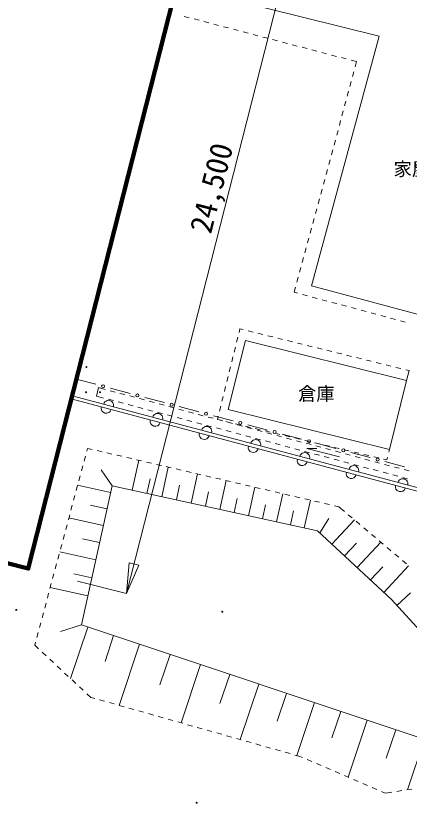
# Model space of a CAD drawing. Units: millimetres on the paper, with parts at other scales. Extents: x -4217 to 649, y -3995 to 278.
# Drawn here: x 122.7 to 161.5, y -139.7 to -62.1 of the extents above; entities that cross this region are included whole.
import ezdxf
from ezdxf.enums import TextEntityAlignment as Align

# ---------------------------------------------------------------- set-up
doc = ezdxf.new("R2010")
doc.units = ezdxf.units.MM
for name, color, linetype, lineweight in [('0-0_S-TTL', 4, 'Continuous', 18), ('0-1_S-BGD', 134, 'Continuous', 18), ('0-9_標高点', 134, 'Continuous', 18), ('0-F_S-BGD', 134, 'Continuous', 18), ('1-0_S-BGD', 134, 'Continuous', 18), ('1-1_S-BGD', 134, 'Continuous', 18)]:
    doc.layers.add(name, color=color, linetype=linetype, lineweight=lineweight)
doc.styles.add('ＭＳ ゴシック', font='')
doc.styles.get('ＭＳ ゴシック').set_extended_font_data('MS Gothic')

msp = doc.modelspace()

# ---------------------------------------------------------------- linework, layer by layer
at = {"layer": '0-0_S-TTL'}
for p in [(153.764, -39.914), (128.802, -117.833)]:
    msp.add_line(p, (133.647, -119.065), dxfattribs=at)
msp.add_lwpolyline([(133.647, -119.065), (134.871, -116.28), (133.902, -116.034)], close=True, dxfattribs=at)
at = {"layer": '0-1_S-BGD'}
for p, q in [((151.879, -88.708), (164.135, -92.027)), ((145.352, -94.126), (143.672, -100.921)), ((145.352, -94.126), (161.241, -98.052)), ((159.561, -104.848), (161.241, -98.052)), ((130.889, -98.758), (130.679, -99.598)), ((143.672, -100.921), (159.561, -104.848)), ((134.193, -108.883), (134.84, -105.92)), ((132.216, -108.451), (131.16, -106.854)), ((137.116, -109.522), (137.755, -106.599)), ((135.654, -109.203), (135.974, -107.741)), ((140.001, -110.153), (140.631, -107.268)), ((142.847, -110.775), (143.469, -107.929)), ((132.073, -109.102), (128.827, -108.388)), ((138.558, -109.838), (138.874, -108.395)), ((145.655, -111.389), (146.269, -108.581)), ((141.424, -110.464), (141.735, -109.041)), ((148.426, -111.995), (149.031, -109.224)), ((144.251, -111.082), (144.558, -109.678)), ((151.159, -112.592), (151.757, -109.858)), ((131.715, -110.725), (130.093, -110.368)), ((147.04, -111.692), (147.343, -110.306)), ((149.792, -112.293), (150.091, -110.926)), ((131.358, -112.348), (127.966, -111.601)), ((152.68, -113.077), (153.578, -111.667)), ((153.874, -114.186), (156.092, -111.797)), ((130.985, -114.044), (129.289, -113.671)), ((155.126, -115.348), (156.289, -114.096)), ((156.378, -116.511), (158.703, -114.007)), ((130.612, -115.74), (127.066, -114.96)), ((157.691, -117.73), (158.91, -116.417)), ((159.003, -118.949), (161.441, -116.324)), ((130.222, -117.513), (128.449, -117.123)), ((129.832, -119.286), (126.125, -118.471)), ((160.289, -120.232), (161.632, -119.007)), ((129.199, -122.161), (127.135, -122.807)), ((129.831, -122.372), (128.134, -127.456)), ((132.373, -123.221), (131.525, -125.763)), ((134.915, -124.069), (132.905, -130.092)), ((137.927, -125.075), (136.921, -128.086)), ((140.938, -126.08), (139.021, -131.82)), ((143.807, -127.038), (142.849, -129.908)), ((146.677, -127.996), (144.851, -133.467)), ((149.413, -128.909), (148.5, -131.644)), ((152.148, -129.822), (150.407, -135.037)), ((154.755, -130.693), (153.885, -133.3)), ((157.362, -131.563), (155.485, -137.187)), ((160.174, -132.502), (159.236, -135.314)), ((162.986, -133.441), (161.327, -138.412))]:
    msp.add_line(p, q, dxfattribs=at)
at = {"layer": '0-1_S-BGD', "color": 171, "lineweight": 100}
msp.add_lwpolyline([(-19.807, -80.062), (-17.344, -70.371), (-94.879, -50.664), (-80.509, 5.872), (-44.919, 10.583), (144.072, -37.451), (123.956, -116.601)], close=True, dxfattribs=at)
at = {"layer": '0-1_S-BGD'}
for points in [[(139.852, -59.424), (158.54, -64.113), (151.879, -88.708)], [(154.636, -105.585), (151.404, -104.772), (152.385, -104.771)]]:
    msp.add_lwpolyline(points, dxfattribs=at)
msp.add_lwpolyline([(132.216, -108.451), (129.199, -122.161), (164.346, -133.894), (166.109, -126.611), (159.759, -119.651), (152.466, -112.878)], close=True, dxfattribs=at)
at = {"layer": '0-9_標高点'}
for centre, radius in [((129.692, -96.738), 0.05), ((129.662, -99.221), 0.05), ((129.662, -99.221), 0.0333), ((131.042, -99.221), 0.05), ((131.042, -99.221), 0.0333), ((122.786, -120.681), 0.05), ((122.786, -120.681), 0.0333), ((143.082, -120.861), 0.05), ((143.082, -120.861), 0.0333), ((140.552, -139.698), 0.05), ((140.552, -139.698), 0.0333)]:
    msp.add_circle(centre, radius, dxfattribs=at)
at = {"layer": '0-F_S-BGD'}
for p, q in [((178.871, -113.386), (128.205, -99.88)), ((179.272, -113.148), (128.288, -99.557))]:
    msp.add_line(p, q, dxfattribs=at)
for centre, start, end in [((131.875, -100.513), 345.07396, 165.07396), ((131.636, -100.794), 165.07396, 345.07396), ((136.706, -101.801), 345.07396, 165.07396), ((136.467, -102.082), 165.07396, 345.07396), ((141.298, -103.37), 165.07396, 345.07396), ((141.537, -103.089), 345.07396, 165.07396), ((146.369, -104.377), 345.07396, 165.07396), ((146.13, -104.658), 165.07396, 345.07396), ((151.2, -105.665), 345.07396, 165.07396), ((150.961, -105.946), 165.07396, 345.07396), ((155.792, -107.234), 165.07396, 345.07396), ((156.031, -106.952), 345.07396, 165.07396), ((160.863, -108.24), 345.07396, 165.07396), ((160.624, -108.522), 165.07396, 345.07396)]:
    msp.add_arc(centre, 0.5, start, end, dxfattribs=at)
at = {"layer": '1-0_S-BGD'}
for p, q in [((130.609, -98.435), (128.822, -97.958)), ((133.99, -99.338), (132.058, -98.822)), ((137.372, -100.241), (135.44, -99.725)), ((140.753, -101.144), (138.821, -100.628)), ((144.135, -102.047), (142.203, -101.531)), ((147.517, -102.95), (145.584, -102.434)), ((150.898, -103.853), (148.966, -103.337)), ((154.28, -104.756), (152.347, -104.24)), ((157.661, -105.659), (155.729, -105.143)), ((161.043, -106.562), (159.11, -106.046))]:
    msp.add_line(p, q, dxfattribs=at)
for centre in [(131.334, -98.628), (134.715, -99.531), (138.097, -100.434), (141.478, -101.337), (144.86, -102.24), (148.241, -103.143), (151.623, -104.046), (155.004, -104.949), (158.386, -105.852)]:
    msp.add_circle(centre, 0.15, dxfattribs=at)
at = {"layer": '1-1_S-BGD'}
for p, q in [((139.336, -62.15), (139.819, -62.277)), ((140.303, -62.404), (140.786, -62.531)), ((141.27, -62.658), (141.754, -62.785)), ((142.237, -62.913), (142.721, -63.04)), ((143.204, -63.167), (143.688, -63.294)), ((144.171, -63.421), (144.655, -63.548)), ((145.139, -63.675), (145.622, -63.802)), ((146.106, -63.929), (146.589, -64.056)), ((147.073, -64.183), (147.557, -64.311)), ((148.04, -64.438), (148.524, -64.565)), ((149.007, -64.692), (149.491, -64.819)), ((149.974, -64.946), (150.458, -65.073)), ((150.942, -65.2), (151.425, -65.327)), ((151.909, -65.454), (152.392, -65.581)), ((152.876, -65.709), (153.359, -65.836)), ((153.843, -65.963), (154.327, -66.09)), ((154.81, -66.217), (155.294, -66.344)), ((155.777, -66.471), (156.317, -66.613)), ((156.18, -67.12), (156.317, -66.613)), ((155.918, -68.085), (156.049, -67.602)), ((155.657, -69.05), (155.788, -68.568)), ((155.396, -70.015), (155.526, -69.533)), ((155.134, -70.981), (155.265, -70.498)), ((154.873, -71.946), (155.004, -71.463)), ((154.612, -72.911), (154.742, -72.428)), ((154.35, -73.876), (154.481, -73.394)), ((154.089, -74.842), (154.22, -74.359)), ((153.828, -75.807), (153.958, -75.324)), ((153.566, -76.772), (153.697, -76.289)), ((153.305, -77.737), (153.436, -77.255)), ((153.044, -78.703), (153.174, -78.22)), ((152.782, -79.668), (152.913, -79.185)), ((152.521, -80.633), (152.652, -80.15)), ((152.26, -81.598), (152.39, -81.116)), ((151.998, -82.564), (152.129, -82.081)), ((151.737, -83.529), (151.868, -83.046)), ((151.476, -84.494), (151.606, -84.011)), ((151.214, -85.459), (151.345, -84.977)), ((150.953, -86.425), (151.084, -85.942)), ((150.692, -87.39), (150.822, -86.907)), ((150.43, -88.355), (150.561, -87.872)), ((150.162, -89.344), (150.3, -88.838)), ((150.162, -89.344), (150.493, -89.434)), ((150.976, -89.565), (151.459, -89.695)), ((151.941, -89.826), (152.424, -89.957)), ((152.907, -90.087), (153.389, -90.218)), ((153.872, -90.349), (154.354, -90.479)), ((154.837, -90.61), (155.32, -90.741)), ((155.802, -90.871), (156.285, -91.002)), ((156.768, -91.133), (157.25, -91.263)), ((157.733, -91.394), (158.215, -91.525)), ((158.698, -91.655), (159.181, -91.786)), ((159.663, -91.917), (160.146, -92.047)), ((160.629, -92.178), (161.111, -92.309)), ((144.727, -93.309), (144.813, -92.962)), ((144.813, -92.962), (145.138, -93.043)), ((145.623, -93.162), (146.109, -93.282)), ((144.488, -94.28), (144.607, -93.795)), ((146.594, -93.402), (147.079, -93.522)), ((147.565, -93.642), (148.05, -93.762)), ((148.536, -93.882), (149.021, -94.002)), ((149.506, -94.122), (149.992, -94.242)), ((150.477, -94.362), (150.963, -94.482)), ((151.448, -94.602), (151.933, -94.722)), ((144.248, -95.251), (144.368, -94.765)), ((152.419, -94.842), (152.904, -94.962)), ((153.39, -95.082), (153.875, -95.202)), ((154.36, -95.322), (154.846, -95.442)), ((144.008, -96.222), (144.128, -95.736)), ((155.331, -95.562), (155.817, -95.682)), ((156.302, -95.802), (156.787, -95.921)), ((157.273, -96.041), (157.758, -96.161)), ((158.244, -96.281), (158.729, -96.401)), ((143.768, -97.192), (143.888, -96.707)), ((159.214, -96.521), (159.7, -96.641)), ((160.185, -96.761), (160.67, -96.881)), ((161.156, -97.001), (161.481, -97.081)), ((143.528, -98.163), (143.648, -97.678)), ((161.481, -97.081), (161.241, -98.052)), ((130.889, -98.758), (131.543, -98.933)), ((132.025, -99.063), (132.508, -99.193)), ((132.991, -99.323), (133.474, -99.452)), ((143.288, -99.134), (143.408, -98.649)), ((131.383, -99.785), (130.679, -99.598)), ((132.349, -100.042), (131.866, -99.913)), ((133.316, -100.299), (132.833, -100.17)), ((133.957, -99.582), (134.44, -99.712)), ((134.923, -99.842), (135.405, -99.971)), ((135.888, -100.101), (136.371, -100.231)), ((143.048, -100.105), (143.168, -99.619)), ((134.282, -100.555), (133.799, -100.427)), ((135.249, -100.812), (134.766, -100.684)), ((136.215, -101.069), (135.732, -100.941)), ((136.854, -100.361), (137.337, -100.49)), ((137.82, -100.62), (138.303, -100.75)), ((138.786, -100.88), (139.268, -101.009)), ((142.808, -101.075), (142.928, -100.59)), ((137.182, -101.326), (136.698, -101.198)), ((138.148, -101.583), (137.665, -101.455)), ((139.115, -101.84), (138.631, -101.711)), ((139.751, -101.139), (140.234, -101.269)), ((140.717, -101.399), (141.2, -101.528)), ((141.683, -101.658), (142.166, -101.788)), ((142.602, -101.908), (142.688, -101.561)), ((140.081, -102.097), (139.598, -101.968)), ((141.047, -102.354), (140.564, -102.225)), ((142.014, -102.611), (141.531, -102.482)), ((142.602, -101.908), (142.928, -101.985)), ((142.649, -101.918), (143.131, -102.047)), ((143.414, -102.101), (143.901, -102.218)), ((143.614, -102.177), (144.097, -102.307)), ((144.387, -102.334), (144.873, -102.45)), ((144.58, -102.437), (145.063, -102.567)), ((142.98, -102.867), (142.497, -102.739)), ((143.947, -103.124), (143.464, -102.996)), ((144.913, -103.381), (144.43, -103.253)), ((145.36, -102.566), (145.846, -102.682)), ((145.546, -102.696), (146.029, -102.826)), ((146.332, -102.798), (146.819, -102.914)), ((146.511, -102.956), (146.994, -103.086)), ((147.305, -103.03), (147.791, -103.146)), ((147.477, -103.215), (147.96, -103.345)), ((148.278, -103.262), (148.764, -103.378)), ((145.88, -103.638), (145.396, -103.51)), ((146.846, -103.895), (146.363, -103.767)), ((147.813, -104.152), (147.329, -104.023)), ((148.443, -103.475), (148.926, -103.605)), ((149.25, -103.494), (149.737, -103.61)), ((149.409, -103.734), (149.892, -103.864)), ((150.223, -103.726), (150.709, -103.842)), ((150.374, -103.994), (150.857, -104.124)), ((151.196, -103.958), (151.682, -104.075)), ((129.802, -104.748), (129.725, -105.038)), ((130.258, -104.854), (129.802, -104.748)), ((148.779, -104.409), (148.296, -104.28)), ((149.745, -104.666), (149.262, -104.537)), ((150.712, -104.923), (150.229, -104.794)), ((151.34, -104.253), (151.823, -104.383)), ((152.168, -104.191), (152.655, -104.307)), ((152.306, -104.513), (152.789, -104.643)), ((153.141, -104.423), (153.628, -104.539)), ((153.272, -104.772), (153.755, -104.902)), ((154.114, -104.655), (154.6, -104.771)), ((129.595, -105.521), (129.466, -106.004)), ((131.232, -105.081), (130.745, -104.967)), ((132.206, -105.307), (131.719, -105.194)), ((133.18, -105.534), (132.693, -105.421)), ((151.678, -105.179), (151.195, -105.051)), ((152.645, -105.436), (152.162, -105.308)), ((153.611, -105.693), (153.128, -105.565)), ((154.237, -105.032), (154.72, -105.162)), ((155.087, -104.887), (155.573, -105.003)), ((155.203, -105.291), (155.686, -105.421)), ((156.059, -105.119), (156.546, -105.235)), ((156.169, -105.551), (156.652, -105.681)), ((157.032, -105.351), (157.518, -105.467)), ((158.005, -105.583), (158.491, -105.699)), ((159.372, -105.613), (159.303, -105.893)), ((159.561, -104.848), (159.492, -105.128)), ((134.154, -105.761), (133.667, -105.647)), ((135.128, -105.987), (134.641, -105.874)), ((136.102, -106.214), (135.615, -106.101)), ((137.076, -106.441), (136.589, -106.327)), ((154.578, -105.95), (154.094, -105.822)), ((155.544, -106.207), (155.061, -106.079)), ((156.511, -106.464), (156.027, -106.335)), ((157.135, -105.81), (157.617, -105.94)), ((158.1, -106.07), (158.583, -106.2)), ((158.977, -105.815), (159.303, -105.893)), ((159.066, -106.329), (159.549, -106.459)), ((129.336, -106.487), (129.207, -106.97)), ((138.05, -106.668), (137.563, -106.554)), ((139.024, -106.894), (138.537, -106.781)), ((139.998, -107.121), (139.511, -107.008)), ((157.477, -106.721), (156.994, -106.592)), ((158.443, -106.978), (157.96, -106.849)), ((159.41, -107.234), (158.927, -107.106)), ((160.032, -106.589), (160.515, -106.719)), ((160.998, -106.849), (161.48, -106.978)), ((129.077, -107.453), (128.948, -107.936)), ((140.972, -107.348), (140.485, -107.234)), ((141.946, -107.574), (141.459, -107.461)), ((142.92, -107.801), (142.433, -107.688)), ((143.894, -108.028), (143.407, -107.914)), ((160.376, -107.491), (159.893, -107.363)), ((161.343, -107.748), (160.859, -107.62)), ((128.819, -108.419), (128.689, -108.902)), ((144.868, -108.255), (144.381, -108.141)), ((145.841, -108.481), (145.354, -108.368)), ((146.815, -108.708), (146.328, -108.595)), ((128.56, -109.385), (128.43, -109.868)), ((147.789, -108.935), (147.302, -108.821)), ((148.763, -109.161), (148.276, -109.048)), ((149.737, -109.388), (149.25, -109.275)), ((150.711, -109.615), (150.224, -109.501)), ((151.685, -109.842), (151.198, -109.728)), ((152.659, -110.068), (152.172, -109.955)), ((153.633, -110.295), (153.146, -110.182)), ((128.301, -110.351), (128.171, -110.834)), ((128.042, -111.317), (127.913, -111.8)), ((155.876, -111.615), (155.495, -111.292)), ((127.783, -112.283), (127.654, -112.766)), ((156.64, -112.261), (156.258, -111.938)), ((157.403, -112.907), (157.022, -112.584)), ((127.524, -113.249), (127.395, -113.732)), ((158.167, -113.553), (157.785, -113.23)), ((158.93, -114.199), (158.548, -113.876)), ((127.266, -114.215), (127.136, -114.698)), ((159.693, -114.845), (159.312, -114.522)), ((127.007, -115.181), (126.877, -115.663)), ((160.457, -115.491), (160.075, -115.168)), ((126.748, -116.146), (126.618, -116.629)), ((161.22, -116.137), (160.838, -115.814)), ((126.489, -117.112), (126.36, -117.595)), ((126.23, -118.078), (126.101, -118.561)), ((125.971, -119.044), (125.842, -119.527)), ((125.712, -120.01), (125.583, -120.493)), ((125.454, -120.976), (125.324, -121.459)), ((125.195, -121.942), (125.065, -122.425)), ((124.936, -122.908), (124.806, -123.391)), ((125.347, -124.86), (125.712, -125.201)), ((126.078, -125.542), (126.444, -125.883)), ((126.81, -126.223), (127.176, -126.564)), ((127.542, -126.905), (127.908, -127.245)), ((128.274, -127.586), (128.64, -127.927)), ((129.006, -128.268), (129.372, -128.608)), ((130.995, -129.552), (131.476, -129.688)), ((131.957, -129.824), (132.438, -129.96)), ((132.919, -130.096), (133.401, -130.232)), ((133.882, -130.367), (134.363, -130.503)), ((134.844, -130.639), (135.325, -130.775)), ((135.806, -130.911), (136.288, -131.047)), ((136.769, -131.183), (137.25, -131.319)), ((137.731, -131.455), (138.212, -131.591)), ((138.693, -131.727), (139.175, -131.863)), ((139.656, -131.999), (140.137, -132.135)), ((140.618, -132.271), (141.099, -132.407)), ((141.58, -132.543), (142.062, -132.679)), ((142.543, -132.814), (143.024, -132.95)), ((143.505, -133.086), (143.986, -133.222)), ((144.467, -133.358), (144.949, -133.494)), ((145.43, -133.63), (145.911, -133.766)), ((146.392, -133.902), (146.873, -134.038)), ((147.354, -134.174), (147.835, -134.31)), ((148.317, -134.446), (148.798, -134.582)), ((149.279, -134.718), (149.76, -134.854)), ((151.429, -135.442), (151.889, -135.64)), ((152.348, -135.838), (152.807, -136.035)), ((153.267, -136.233), (153.726, -136.43)), ((154.185, -136.628), (154.644, -136.826)), ((155.104, -137.023), (155.563, -137.221)), ((156.022, -137.418), (156.482, -137.616)), ((156.941, -137.814), (157.4, -138.011)), ((157.86, -138.209), (158.319, -138.406)), ((160.264, -138.573), (160.758, -138.498)), ((161.252, -138.423), (161.747, -138.348))]:
    msp.add_line(p, q, dxfattribs=at)
for points in [[(155.113, -110.969), (154.576, -110.514), (154.12, -110.408)], [(124.677, -123.874), (124.599, -124.164), (124.981, -124.52)], [(129.738, -128.949), (130.119, -129.304), (130.514, -129.416)], [(150.241, -134.99), (150.636, -135.101), (150.97, -135.245)], [(158.778, -138.604), (159.112, -138.748), (159.769, -138.648)]]:
    msp.add_lwpolyline(points, dxfattribs=at)

# ---------------------------------------------------------------- texts
at = {"layer": '0-0_S-TTL', "style": 'ＭＳ ゴシック'}
msp.add_text('24,500', height=2.199, rotation=75.74, dxfattribs=at).set_placement((142.597, -83.851), align=Align.BOTTOM_LEFT)
at = {"layer": '0-1_S-BGD', "style": 'ＭＳ ゴシック'}
for s, p in [('家屋', (159.955, -78.26)), ('倉庫', (150.545, -100.42))]:
    msp.add_text(s, height=1.32, dxfattribs=at).set_placement(p, align=Align.BOTTOM_LEFT)

doc.saveas('drawing.dxf')
